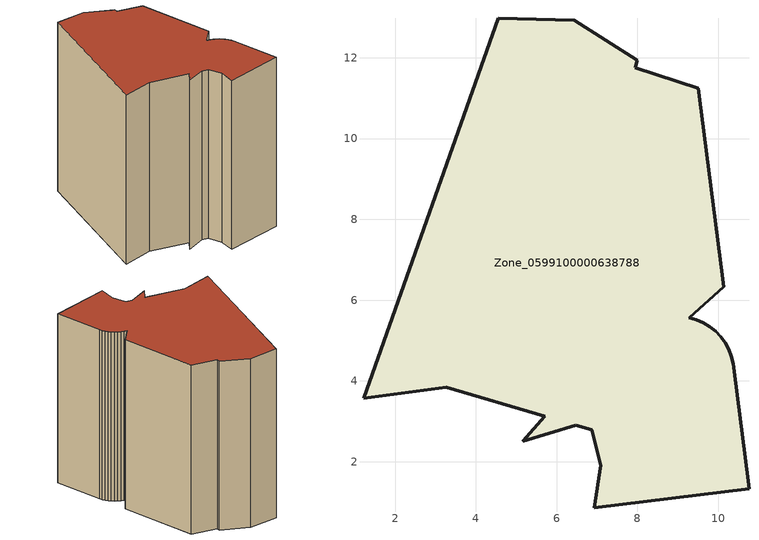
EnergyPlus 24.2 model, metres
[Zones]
Zone_0599100000638788
 floor ground (C_G): 6.86,2.79 6.47,2.9 5.16,2.5 5.7,3.13 3.27,3.85 1.22,3.57 4.55,12.98 6.44,12.93 8,11.94 7.95,11.75 9.5,11.25 10.13,6.33 9.28,5.56 9.46,5.51 9.63,5.44 9.79,5.34 9.93,5.23 10.06,5.09 10.17,4.94 10.26,4.78 10.33,4.61 10.37,4.43 10.76,1.33 6.92,0.86 7.09,1.92 z0
 wall outside (C_F): 10.06,5.09 9.93,5.23 9.79,5.34 9.63,5.44 9.46,5.51 9.28,5.56 10.13,6.33 9.5,11.25 7.95,11.75 8,11.94 6.44,12.93 4.55,12.98 1.22,3.57 3.27,3.85 5.7,3.13 5.16,2.5 6.47,2.9 6.86,2.79 7.09,1.92 6.92,0.86 10.76,1.33 10.37,4.43 10.33,4.61 10.26,4.78 10.17,4.94 10.06,5.09 z0:10.79
 roof outside (C_R): 6.47,2.9 6.86,2.79 7.09,1.92 6.92,0.86 10.76,1.33 10.37,4.43 10.33,4.61 10.26,4.78 10.17,4.94 10.06,5.09 9.93,5.23 9.79,5.34 9.63,5.44 9.46,5.51 9.28,5.56 10.13,6.33 9.5,11.25 7.95,11.75 8,11.94 6.44,12.93 4.55,12.98 1.22,3.57 3.27,3.85 5.7,3.13 5.16,2.5 z10.79
[BUILDING]
Pand.0599100000638788: North Axis=0; Terrain=City; Loads Convergence Tolerance Value=0.04; Temperature Convergence Tolerance Value=0.4; Solar Distribution=FullExterior; Maximum Number of Warmup Days=25; Minimum Number of Warmup Days=1
[Site:Location]
Rotterdam.The.Hague.AP_ZH_NLD Design_Conditions: Latitude=51.96; Longitude=4.45; Time Zone=1; Elevation=-4.5
[SITE:GROUNDTEMPERATURE:BUILDINGSURFACE]
18, 18, 18, 18, 18, 18, 18, 18, 18, 18, 18, 18
[MATERIAL] Thermal Absorptance=0.9; Solar Absorptance=0.7; Visible Absorptance=0.7
Name | Roughness | Thickness | Conductivity | Density | Specific Heat
G.TC.1946 | MediumSmooth | 0.15 | 1 | 540 | 1210
F.TC.1946 | Rough | 0.3 | 0.857143 | 1920 | 840
R.TC.1946 | MediumRough | 0.2 | 0.909091 | 1500 | 1000
[CONSTRUCTION]
C_G: G.TC.1946
C_F: F.TC.1946
C_R: R.TC.1946
[ZONE]
Zone_0599100000638788: Type=1; Multiplier=1; Ceiling Height=Autocalculate; Volume=Autocalculate; Floor Area=autocalculate; Part of Total Floor Area=Yes
[ZONEINFILTRATION:DESIGNFLOWRATE]
Infil_Zone_0599100000638788: Zone or ZoneList or Space or SpaceList=Zone_0599100000638788; Schedule=AlwaysOn; Design Flow Rate Calculation Method=Flow/Area; Flow Rate per Floor Area=0.003; Constant Term Coefficient=1; Temperature Term Coefficient=0; Velocity Term Coefficient=0; Velocity Squared Term Coefficient=0
[HVACTEMPLATE:ZONE:IDEALLOADSAIRSYSTEM]
Zone_0599100000638788: Maximum Heating Supply Air Temperature=50; Minimum Cooling Supply Air Temperature=13; Maximum Heating Supply Air Humidity Ratio=0.0156; Minimum Cooling Supply Air Humidity Ratio=0.0077; Heating Limit=NoLimit; Cooling Limit=NoLimit; Dehumidification Control Type=ConstantSensibleHeatRatio; Cooling Sensible Heat Ratio=0.7; Dehumidification Setpoint=60; Humidification Control Type=None; Humidification Setpoint=30; Outdoor Air Method=None; Outdoor Air Flow Rate per Person=0.00944; Outdoor Air Flow Rate per Zone Floor Area=0; Outdoor Air Flow Rate per Zone=0; Demand Controlled Ventilation Type=None; Outdoor Air Economizer Type=NoEconomizer; Heat Recovery Type=None; Sensible Heat Recovery Effectiveness=0.7; Latent Heat Recovery Effectiveness=0.65
[ZONECONTROL:THERMOSTAT]
ThermostatControl_Zone_0599100000638788: Zone or ZoneList=Zone_0599100000638788; Control Type Schedule=DualSetpointControlType; Control 1=Thermostat_Zone_0599100000638788; Temperature Difference Between Cutout And Setpoint=0
[THERMOSTATSETPOINT:DUALSETPOINT]
Thermostat_Zone_0599100000638788: Heating Setpoint Temperature Schedule=HeatingSetpoint_Zone_0599100000638788; Cooling Setpoint Temperature Schedule=CoolingSetpoint_Zone_0599100000638788
[SCHEDULE:COMPACT]
HeatingSetpoint_Zone_0599100000638788: Through: 12/31, For: AllDays, Until: 24:00, 21
CoolingSetpoint_Zone_0599100000638788: Through: 12/31, For: AllDays, Until: 24:00, 24
DualSetpointControlType: Through: 12/31, For: AllDays, Until: 24:00, 4
AlwaysOn: Through: 12/31, For: AllDays, Until: 24:00, 1
